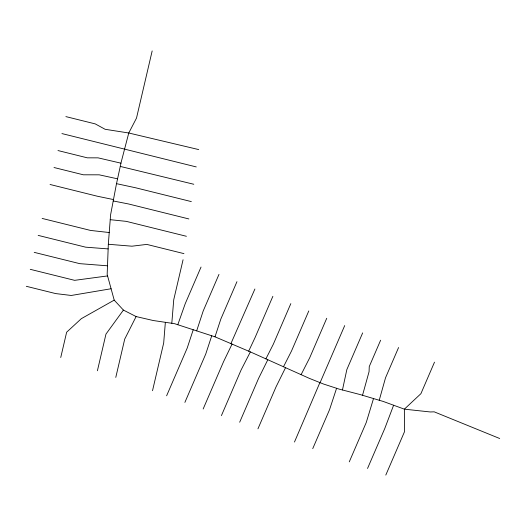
<?xml version="1.0" encoding="UTF-8"?>
<svg xmlns="http://www.w3.org/2000/svg" width="526" height="526" viewBox="0 0 526 526"><rect width="100%" height="100%" fill="white"/><g stroke="black" fill="none" stroke-linecap="round" stroke-linejoin="round"><path stroke-width="0.79" d="M152.165 50.93L136.504 118.087L128.765 132.999L121.177 162.186L116.364 184.356L110.605 214.766L108.323 244.274L107.166 274.414L114.208 300.122L123.413 310.084L136.116 316.56L153.204 320.512L174.547 323.674L214.996 336.831L250.369 351.901L309.295 378.339L323.49 384.019L339.125 389.108L360.06 394.546L383.362 401.489L404.376 409.169L430.307 411.963L434.193 411.832L499.7 438.513M165.355 322.313L163.685 342.985L152.52 390.7M171.805 323.266L173.738 299.754L183.068 259.745M342.459 389.97L346.844 369.581L362.664 332.892M60.74 357.502L66.638 332.208L81.339 318.657L114.208 300.122M97.409 370.764L105.969 334.089L123.413 310.084M115.779 377.412L124.715 339.106L136.116 316.56M362.526 395.282L369.068 371.665L369.259 366.563L380.627 340.21M379.233 400.26L385.525 377.8L398.583 347.528M373.526 398.557L366.254 422.49L349.271 461.854M193.226 329.749L187.217 348.041L166.617 395.795M196.665 330.867L203.194 310.991L218.987 274.375M211.741 335.772L205.732 354.064L184.882 402.403M214.996 336.831L220.848 319.026L236.95 281.686M336.581 388.28L329.552 409.669L312.74 448.645M177.801 324.733L185.211 303.732L201.031 267.057M393.606 405.237L384.769 428.512L367.536 468.462M294.475 442.037L319.9 382.586M203.148 409.004L223.589 361.612L232.051 344.096M254.906 289.004L230.907 343.61M221.413 415.612L241.066 370.054L250.369 351.901M272.869 296.322L255.097 337.514L248.666 351.177M239.678 422.22L258.536 378.503L267.813 359.731M290.825 303.633L273.31 344.247L265.9 358.87M257.944 428.828L276.019 386.912L285.546 367.687M308.788 310.951L291.503 351.02L283.494 366.767M326.745 318.263L309.696 357.798L301.096 374.663M319.992 382.882L344.708 325.581M385.801 475.07L404.441 431.859L404.376 409.169L420.905 393.685L434.502 362.158M111.091 288.748L71.26 295.467L55.657 293.58L26.3 286.295M107.58 275.92L74.633 280.338L30.258 269.325M108.146 248.903L85.613 247.167L38.174 235.385M107.501 265.801L79.742 263.657L34.216 252.355M108.323 244.274L131.934 246.194L146.807 244.406L183.942 253.624M110.223 219.69L126.279 221.361L186.408 236.286M109.23 232.531L90.538 230.434L42.133 218.421M113.221 200.958L128.528 203.963L188.873 218.947M113.484 199.571L97.389 196.237L50.049 184.481M116.516 183.659L135.642 187.782L191.339 201.603M117.561 178.827L99.19 174.823L83.364 174.803L54.007 167.518M120.257 166.42L193.798 184.264M120.96 163.178L98.079 157.853L87.323 157.833L57.965 150.548M198.729 149.588L128.765 132.999L105.128 129.291L95.239 123.899L65.882 116.608M61.923 133.578L196.264 166.926"/></g></svg>
